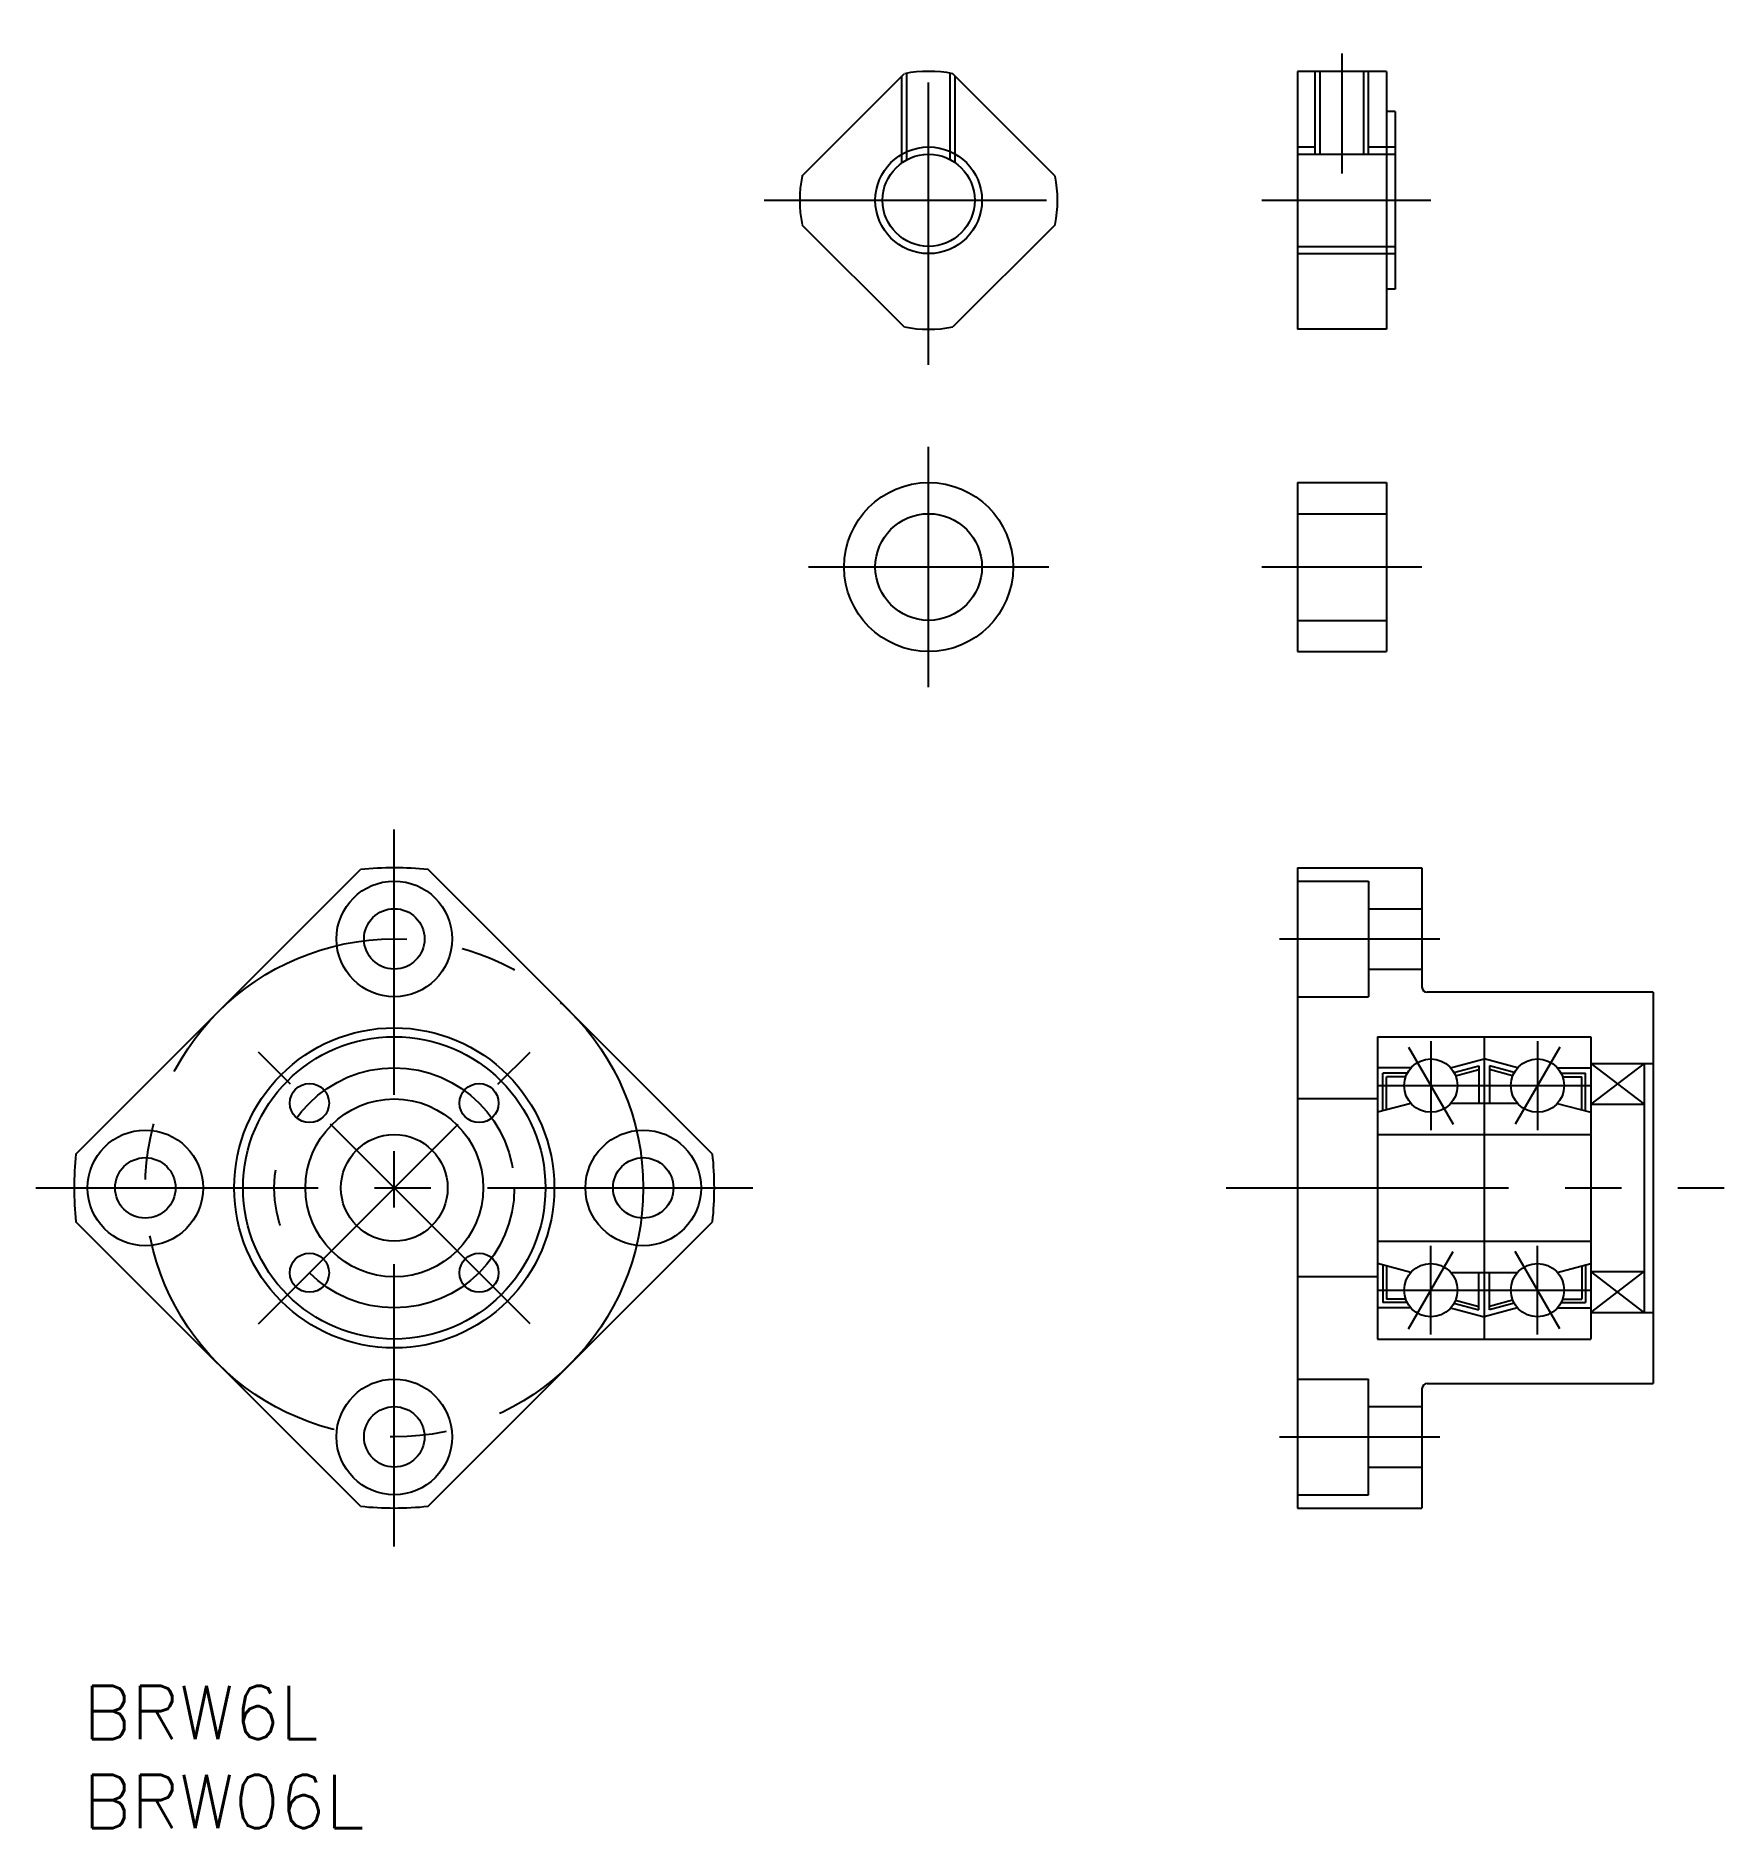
# Model space of a CAD drawing. Extents: x -2 to 93, y -8 to 93.
import ezdxf

# ---------------------------------------------------------------- set-up
doc = ezdxf.new("R2010")
doc.units = 0
doc.header["$LTSCALE"] = 0.5
doc.linetypes.add('CENTER', pattern=[50.8, 31.75, -6.35, 6.35, -6.35])
doc.linetypes.add('DASHED', pattern=[19.05, 12.7, -6.35])
for name, color, linetype in [('MSM_CENTER', 1, 'CENTER'), ('MSM_CONTINUOUS', 7, 'CONTINUOUS'), ('MSM_DASHED', 4, 'DASHED'), ('MSM_NARROW', 5, 'CONTINUOUS'), ('MSM_PART_NUMBER', 7, 'CONTINUOUS')]:
    doc.layers.add(name, color=color, linetype=linetype)
doc.styles.get("Standard").update_dxf_attribs({"font": 'txt.shx', "height": 3, "bigfont": 'bigfont.shx'})

# ---------------------------------------------------------------- blocks, each defined once
blk = doc.blocks.new('*U4')
at = {"layer": 'MSM_PART_NUMBER'}
blk.add_text('BRW6L', height=3, dxfattribs=at).set_placement((0.5, -3))
blk = doc.blocks.new('*U5')
at = {"layer": 'MSM_PART_NUMBER'}
blk.add_text('BRW06L', height=3, dxfattribs=at).set_placement((0.5, -8))

msp = doc.modelspace()

# ---------------------------------------------------------------- linework, layer by layer
at = {"layer": 'MSM_CENTER'}
for p, q in [((48.05, 74.28), (48.05, 92.78)), ((71.29, 91.78), (71.29, 85.03)), ((38.8, 83.53), (57.3, 83.53)), ((66.79, 83.53), (76.29, 83.53)), ((48.05, 56.16), (48.05, 69.66)), ((54.8, 62.91), (41.3, 62.91)), ((75.79, 62.91), (66.79, 62.91)), ((18, 7.84), (18, 48.16)), ((67.79, 42), (76.79, 42)), ((25.64, 20.36), (10.36, 35.64)), ((10.36, 20.36), (25.64, 35.64)), ((75.04, 35.92), (77.54, 31.58)), ((76.29, 36.25), (76.29, 31.25)), ((83.54, 35.92), (81.04, 31.58)), ((82.29, 36.25), (82.29, 31.25)), ((73.29, 33.75), (85.29, 33.75)), ((-2.16, 28), (38.16, 28)), ((64.79, 28), (92.79, 28)), ((75.04, 20.08), (77.54, 24.42)), ((76.29, 19.75), (76.29, 24.75)), ((83.54, 20.08), (81.04, 24.42)), ((82.29, 19.75), (82.29, 24.75)), ((73.29, 22.25), (85.29, 22.25)), ((67.79, 14), (76.79, 14))]:
    msp.add_line(p, q, dxfattribs=at)
for radius in [14, 6.75]:
    msp.add_circle((18, 28), radius, dxfattribs=at)
at = {"layer": 'MSM_CONTINUOUS'}
for p, q in [((68.79, 90.78), (68.79, 76.28)), ((73.79, 90.78), (68.79, 90.78)), ((73.79, 90.78), (73.79, 76.28)), ((40.92, 84.89), (46.68, 90.65)), ((55.17, 84.89), (49.41, 90.65)), ((74.29, 88.53), (73.79, 88.53)), ((74.29, 88.53), (74.29, 78.53)), ((40.92, 82.16), (46.68, 76.41)), ((55.17, 82.16), (49.41, 76.41)), ((74.29, 78.53), (73.79, 78.53)), ((73.79, 76.28), (68.79, 76.28)), ((68.79, 67.66), (73.79, 67.66)), ((68.79, 67.66), (68.79, 58.16)), ((73.79, 67.66), (73.79, 58.16)), ((68.79, 58.16), (73.79, 58.16)), ((0.1, 29.9), (16.1, 45.9)), ((35.9, 29.9), (19.9, 45.9)), ((68.79, 46), (68.79, 10)), ((68.79, 46), (75.79, 46)), ((75.79, 46), (75.79, 39.3)), ((68.79, 45.25), (72.79, 45.25)), ((72.79, 45.25), (72.79, 38.75)), ((72.79, 43.7), (75.79, 43.7)), ((72.79, 40.3), (75.79, 40.3)), ((68.79, 38.75), (72.79, 38.75)), ((88.79, 39), (76.09, 39)), ((88.79, 39), (88.79, 17)), ((73.29, 36.5), (85.29, 36.5)), ((73.29, 36.5), (73.29, 19.5)), ((79.29, 36.5), (79.29, 19.5)), ((85.29, 36.5), (85.29, 19.5)), ((75.17, 34.75), (73.29, 34.75)), ((74.96, 34.45), (73.59, 34.45)), ((73.59, 32.33), (73.59, 34.45)), ((77.4, 34.75), (79.29, 35.25)), ((77.59, 34.49), (78.99, 34.86)), ((77.68, 34.31), (78.99, 34.66)), ((78.99, 34.86), (78.99, 32.75)), ((81.17, 34.75), (79.29, 35.25)), ((79.59, 34.86), (79.59, 32.75)), ((80.98, 34.49), (79.59, 34.86)), ((80.89, 34.31), (79.59, 34.66)), ((83.4, 34.75), (85.29, 34.75)), ((83.61, 34.45), (84.99, 34.45)), ((84.99, 32.33), (84.99, 34.45)), ((85.29, 35), (88.79, 35)), ((88.29, 35), (88.29, 21)), ((74.87, 34.25), (73.79, 34.25)), ((73.79, 32.38), (73.79, 34.25)), ((83.7, 34.25), (84.79, 34.25)), ((84.79, 32.38), (84.79, 34.25)), ((73.29, 33), (68.79, 33)), ((75.17, 32.75), (73.29, 32.25)), ((81.17, 32.75), (77.4, 32.75)), ((83.4, 32.75), (85.29, 32.25)), ((85.29, 32.7), (88.29, 32.7)), ((73.29, 31), (85.29, 31)), ((16.1, 10.1), (0.1, 26.1)), ((19.9, 10.1), (35.9, 26.1)), ((73.29, 25), (85.29, 25)), ((75.17, 23.25), (73.29, 23.75)), ((73.59, 23.67), (73.59, 21.55)), ((73.79, 23.62), (73.79, 21.75)), ((77.4, 23.25), (81.17, 23.25)), ((78.99, 21.14), (78.99, 23.25)), ((79.59, 21.14), (79.59, 23.25)), ((83.4, 23.25), (85.29, 23.75)), ((84.79, 23.62), (84.79, 21.75)), ((84.99, 23.67), (84.99, 21.55)), ((85.29, 23.3), (88.29, 23.3)), ((73.29, 23), (68.79, 23)), ((75.17, 21.25), (73.29, 21.25)), ((74.96, 21.55), (73.59, 21.55)), ((74.87, 21.75), (73.79, 21.75)), ((77.4, 21.25), (79.29, 20.75)), ((77.59, 21.51), (78.99, 21.14)), ((77.68, 21.69), (78.99, 21.34)), ((81.17, 21.25), (79.29, 20.75)), ((80.89, 21.69), (79.59, 21.34)), ((80.98, 21.51), (79.59, 21.14)), ((83.4, 21.25), (85.29, 21.25)), ((83.61, 21.55), (84.99, 21.55)), ((83.7, 21.75), (84.79, 21.75)), ((85.29, 21), (88.79, 21)), ((73.29, 19.5), (85.29, 19.5)), ((68.79, 17.25), (72.79, 17.25)), ((72.79, 10.75), (72.79, 17.25)), ((75.79, 16.7), (75.79, 10)), ((76.09, 17), (88.79, 17)), ((72.79, 15.7), (75.79, 15.7)), ((72.79, 12.3), (75.79, 12.3)), ((68.79, 10.75), (72.79, 10.75)), ((68.79, 10), (75.79, 10))]:
    msp.add_line(p, q, dxfattribs=at)
for centre, radius in [((48.05, 83.53), 2.59), ((48.05, 62.91), 4.75), ((48.05, 62.91), 3), ((18, 42), 3.25), ((18, 42), 1.7), ((18, 28), 9), ((18, 28), 8.5), ((76.29, 33.75), 1.5), ((82.29, 33.75), 1.5), ((13.23, 32.77), 1.1), ((22.77, 32.77), 1.1), ((18, 28), 5), ((4, 28), 3.25), ((32, 28), 3.25), ((18, 28), 3), ((4, 28), 1.7), ((32, 28), 1.7), ((13.23, 23.23), 1.1), ((22.77, 23.23), 1.1), ((76.29, 22.25), 1.5), ((82.29, 22.25), 1.5), ((18, 14), 3.25), ((18, 14), 1.7)]:
    msp.add_circle(centre, radius, dxfattribs=at)
for centre, radius, start, end in [((48.05, 83.53), 7.25, 79.1484, 100.8516), ((48.05, 83.53), 7.25, 169.1484, 190.8516), ((48.05, 83.53), 7.25, 349.1484, 10.8516), ((48.05, 83.53), 7.25, 259.1484, 280.8516), ((18, 28), 18, 83.9424, 96.0576), ((76.09, 39.3), 0.3, 180, 270), ((18, 28), 18, 173.9424, 186.0576), ((18, 28), 18, 353.9424, 6.0576), ((76.09, 16.7), 0.3, 90, 180), ((18, 28), 18, 263.9424, 276.0576)]:
    msp.add_arc(centre, radius, start, end, dxfattribs=at)
at = {"layer": 'MSM_DASHED'}
for p, q in [((69.79, 86.12), (69.79, 90.78)), ((70.06, 86.12), (70.06, 90.78)), ((72.52, 86.12), (72.52, 90.78)), ((72.79, 86.12), (72.79, 90.78)), ((46.55, 85.64), (46.55, 90.51)), ((46.82, 85.81), (46.82, 90.67)), ((49.27, 85.81), (49.27, 90.67)), ((49.55, 85.64), (49.55, 90.51)), ((68.79, 86.53), (69.79, 86.53)), ((68.79, 86.12), (74.29, 86.12)), ((72.79, 86.53), (74.29, 86.53)), ((68.79, 80.93), (74.29, 80.93)), ((68.79, 80.53), (74.29, 80.53)), ((68.79, 65.91), (73.79, 65.91)), ((68.79, 59.91), (73.79, 59.91))]:
    msp.add_line(p, q, dxfattribs=at)
at = {"layer": 'MSM_NARROW'}
for p, q in [((85.29, 35), (88.29, 32.7)), ((88.29, 35), (85.29, 32.7)), ((85.29, 21), (88.29, 23.3)), ((88.29, 21), (85.29, 23.3))]:
    msp.add_line(p, q, dxfattribs=at)
msp.add_circle((48.05, 83.53), 3, dxfattribs=at)

# ---------------------------------------------------------------- block references
at = {"layer": 'MSM_CONTINUOUS'}
for name in ['*U4', '*U5']:
    msp.add_blockref(name, (0, 0), dxfattribs=at)

doc.saveas('drawing.dxf')
